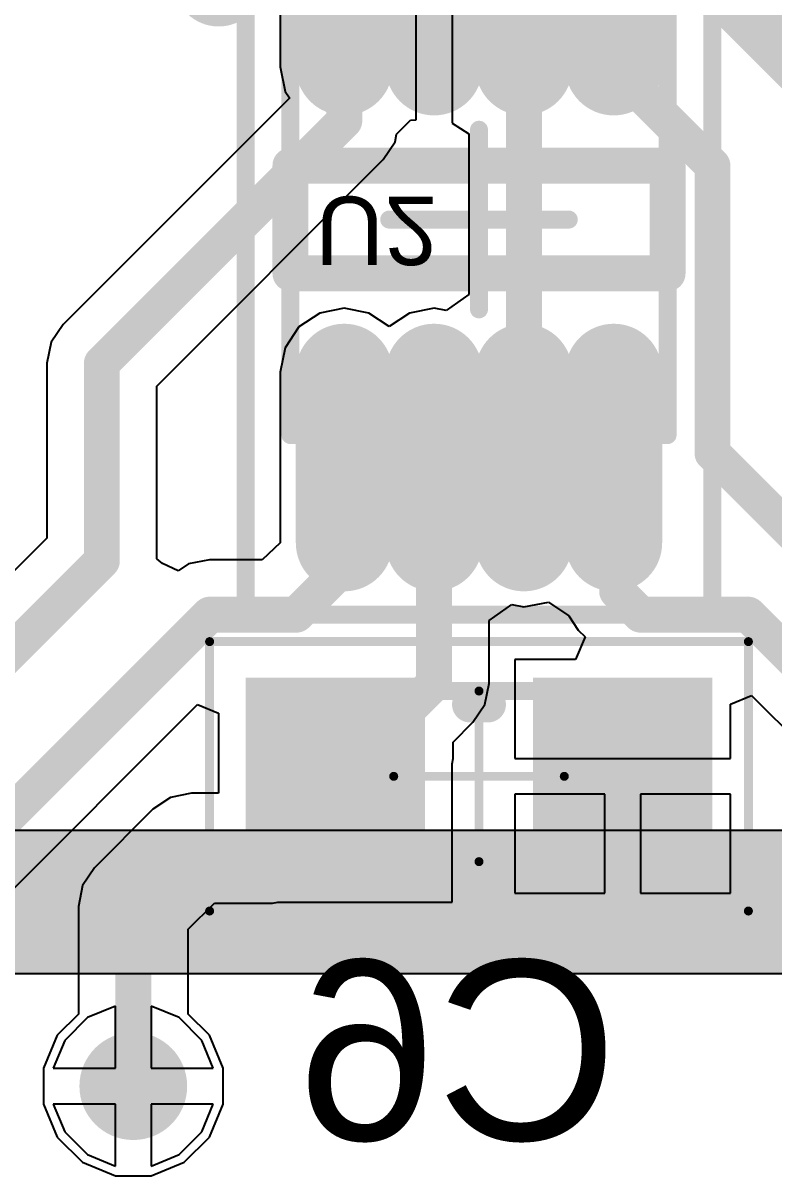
# Model space of a CAD drawing. Header units: inches. Extents: x -5 to 179, y -47 to 8.
# Drawn here: x 72.79 to 76.97, y -32.9 to -26.48 of the extents above; entities that cross this region are included whole.
import ezdxf

# ---------------------------------------------------------------- set-up
doc = ezdxf.new("R2010")
doc.units = ezdxf.units.IN
for name, color, linetype in [('Bottom 3D Body', 56, 'Continuous'), ('Bottom Assembly', 56, 'Continuous'), ('Bottom Courtyard', 56, 'Continuous'), ('Bottom Layer', 5, 'Continuous'), ('Bottom Overlay', 54, 'Continuous'), ('Bottom Paste', 16, 'Continuous'), ('Bottom Solder', 6, 'Continuous'), ('Mechanical 1', 6, 'Continuous'), ('Top Layer', 1, 'Continuous'), ('Top Solder', 216, 'Continuous'), ('Via Holes', 16, 'Continuous')]:
    doc.layers.add(name, color=color, linetype=linetype)
doc.styles.add('Arial', font='', dxfattribs={"height": 0.2})
doc.styles.get('Arial').set_extended_font_data('Arial')

# ---------------------------------------------------------------- blocks, each defined once
blk = doc.blocks.new('CAPC0603_1608_55_N_B_988')
at = {"layer": 'Bottom Layer'}
for points in [[(-0.34999549, 0.49999011), (-0.34999549, -0.50001043), (-1.24999623, -0.50001043), (-1.24999623, 0.49999011)], [(1.25000131, 0.49999011), (1.25000131, -0.50001043), (0.35000057, -0.50001043), (0.35000057, 0.49999011)]]:
    blk.add_hatch(color=5, dxfattribs=at).paths.add_polyline_path(points)
at = {"layer": 'Bottom Paste'}
for points in [[(-0.34999549, 0.49999011), (-0.34999549, -0.50001043), (-1.24999623, -0.50001043), (-1.24999623, 0.49999011)], [(1.25000131, 0.49999011), (1.25000131, -0.50001043), (0.35000057, -0.50001043), (0.35000057, 0.49999011)]]:
    blk.add_hatch(color=16, dxfattribs=at).paths.add_polyline_path(points)
at = {"layer": 'Bottom Solder'}
for points in [[(-0.29999559, 0.5499900099999999), (-0.29999559, -0.55001033), (-1.29999613, -0.55001033), (-1.29999613, 0.5499900099999999)], [(1.30000121, 0.5499900099999999), (1.30000121, -0.55001033), (0.30000067, -0.55001033), (0.30000067, 0.5499900099999999)]]:
    blk.add_hatch(color=6, dxfattribs=at).paths.add_polyline_path(points)
at = {"layer": 'Bottom 3D Body'}
for points in [[(0.8749817400000001, 0.4750206399999999, 0.0999998, 0.0999998, 0), (-0.8749766599999999, 0.4750206399999999, 0.0999998, 0.0999998, 0)], [(-0.8749766599999999, 0.4750206399999999, 0.0999998, 0.0999998, 0), (-0.8749766599999999, -0.4749901599999999, 0.0999998, 0.0999998, 0)], [(0.8749817400000001, 0.4750206399999999, 0.0999998, 0.0999998, 0), (0.8749817400000001, -0.4749901599999999, 0.0999998, 0.0999998, 0)], [(0.8749817400000001, -0.4749901599999999, 0.0999998, 0.0999998, 0), (-0.8749766599999999, -0.4749901599999999, 0.0999998, 0.0999998, 0)]]:
    blk.add_lwpolyline(points, format="xyseb", dxfattribs=at)
for points in [[(-0.89997534, 0.4750206399999999, 0.0499999, 0.0499999, 1), (-0.8499779799999999, 0.4750206399999999, 0.0499999, 0.0499999, 1)], [(-0.89997534, 0.4750206399999999, 0.0499999, 0.0499999, 1), (-0.8499779799999999, 0.4750206399999999, 0.0499999, 0.0499999, 1)], [(0.8499830599999999, 0.4750206399999999, 0.0499999, 0.0499999, 1), (0.8999804199999999, 0.4750206399999999, 0.0499999, 0.0499999, 1)], [(0.8499830599999999, 0.4750206399999999, 0.0499999, 0.0499999, 1), (0.8999804199999999, 0.4750206399999999, 0.0499999, 0.0499999, 1)], [(-0.89997534, -0.4749901599999999, 0.0499999, 0.0499999, 1), (-0.8499779799999999, -0.4749901599999999, 0.0499999, 0.0499999, 1)], [(-0.89997534, -0.4749901599999999, 0.0499999, 0.0499999, 1), (-0.8499779799999999, -0.4749901599999999, 0.0499999, 0.0499999, 1)], [(0.8499830599999999, -0.4749901599999999, 0.0499999, 0.0499999, 1), (0.8999804199999999, -0.4749901599999999, 0.0499999, 0.0499999, 1)], [(0.8499830599999999, -0.4749901599999999, 0.0499999, 0.0499999, 1), (0.8999804199999999, -0.4749901599999999, 0.0499999, 0.0499999, 1)]]:
    blk.add_lwpolyline(points, format="xyseb", close=True, dxfattribs=at)
at = {"layer": 'Bottom Courtyard'}
for points in [[(-1.50001986, 0.75000104, 0.0499999, 0.0499999, 0), (-1.50001986, -0.75002136, 0.0499999, 0.0499999, 0)], [(1.50002494, 0.75000104, 0.0499999, 0.0499999, 0), (-1.50001986, 0.75000104, 0.0499999, 0.0499999, 0)], [(1.50002494, 0.75000104, 0.0499999, 0.0499999, 0), (1.50002494, -0.75002136, 0.0499999, 0.0499999, 0)], [(2.54e-06, 0.4750206399999999, 0.0499999, 0.0499999, 0), (2.54e-06, -0.4749901599999999, 0.0499999, 0.0499999, 0)], [(0.47498254, -1.016e-05, 0.0499999, 0.0499999, 0), (-0.4749774599999999, -1.016e-05, 0.0499999, 0.0499999, 0)], [(1.50002494, -0.75002136, 0.0499999, 0.0499999, 0), (-1.50001986, -0.75002136, 0.0499999, 0.0499999, 0)]]:
    blk.add_lwpolyline(points, format="xyseb", dxfattribs=at)
for points in [[(-1.5125192, 0.75000104, 0.02499868, 0.02499868, 1), (-1.48752052, 0.75000104, 0.02499868, 0.02499868, 1)], [(-1.5125192, 0.75000104, 0.02499868, 0.02499868, 1), (-1.48752052, 0.75000104, 0.02499868, 0.02499868, 1)], [(1.4875256, 0.75000104, 0.02499868, 0.02499868, 1), (1.51252428, 0.75000104, 0.02499868, 0.02499868, 1)], [(1.4875256, 0.75000104, 0.02499868, 0.02499868, 1), (1.51252428, 0.75000104, 0.02499868, 0.02499868, 1)], [(-0.0124968, 0.4750206399999999, 0.02499868, 0.02499868, 1), (0.01250188, 0.4750206399999999, 0.02499868, 0.02499868, 1)], [(-0.4874768, -1.016e-05, 0.02499868, 0.02499868, 1), (-0.46247812, -1.016e-05, 0.02499868, 0.02499868, 1)], [(0.4624831999999999, -1.016e-05, 0.02499868, 0.02499868, 1), (0.48748188, -1.016e-05, 0.02499868, 0.02499868, 1)], [(-0.0124968, -0.4749901599999999, 0.02499868, 0.02499868, 1), (0.01250188, -0.4749901599999999, 0.02499868, 0.02499868, 1)], [(-1.5125192, -0.75002136, 0.02499868, 0.02499868, 1), (-1.48752052, -0.75002136, 0.02499868, 0.02499868, 1)], [(-1.5125192, -0.75002136, 0.02499868, 0.02499868, 1), (-1.48752052, -0.75002136, 0.02499868, 0.02499868, 1)], [(1.4875256, -0.75002136, 0.02499868, 0.02499868, 1), (1.51252428, -0.75002136, 0.02499868, 0.02499868, 1)], [(1.4875256, -0.75002136, 0.02499868, 0.02499868, 1), (1.51252428, -0.75002136, 0.02499868, 0.02499868, 1)]]:
    blk.add_lwpolyline(points, format="xyseb", close=True, dxfattribs=at)
at = {"layer": 'Bottom Overlay'}
for points in [[(0.04998974, 0.39998904, 0.1999996, 0.1999996, 0), (-0.04998465999999999, 0.39998904, 0.1999996, 0.1999996, 0)], [(0.04998974, -0.40000936, 0.1999996, 0.1999996, 0), (-0.04998465999999999, -0.40000936, 0.1999996, 0.1999996, 0)]]:
    blk.add_lwpolyline(points, format="xyseb", dxfattribs=at)
for points in [[(-0.09998455999999999, 0.39998904, 0.0999998, 0.0999998, 1), (1.524e-05, 0.39998904, 0.0999998, 0.0999998, 1)], [(-1.016e-05, 0.39998904, 0.0999998, 0.0999998, 1), (0.09998964, 0.39998904, 0.0999998, 0.0999998, 1)], [(-0.09998455999999999, -0.40000936, 0.0999998, 0.0999998, 1), (1.524e-05, -0.40000936, 0.0999998, 0.0999998, 1)], [(-1.016e-05, -0.40000936, 0.0999998, 0.0999998, 1), (0.09998964, -0.40000936, 0.0999998, 0.0999998, 1)]]:
    blk.add_lwpolyline(points, format="xyseb", close=True, dxfattribs=at)
blk = doc.blocks.new('TSSOP50P310X90_8N_B_999')
at = {"layer": 'Bottom Layer'}
h = blk.add_hatch(color=5, dxfattribs=at)
edge = h.paths.add_edge_path()
edge.add_arc((-1.80000148, 0.7499985), 0.1499997, 90, 270)
edge.add_line((-1.80000148, 0.5999988), (-0.8500008399999999, 0.5999988))
edge.add_arc((-0.8500008399999999, 0.7499985), 0.1499997, 270, 450)
edge.add_line((-0.8500008399999999, 0.8999982), (-1.80000148, 0.8999982))
h = blk.add_hatch(color=5, dxfattribs=at)
edge = h.paths.add_edge_path()
edge.add_arc((0.8499983, 0.7499985), 0.1499997, 90, 270)
edge.add_line((0.8499983, 0.5999988), (1.79999894, 0.5999988))
edge.add_arc((1.79999894, 0.7499985), 0.1499997, 270, 450)
edge.add_line((1.79999894, 0.8999982), (0.8499983, 0.8999982))
h = blk.add_hatch(color=5, dxfattribs=at)
edge = h.paths.add_edge_path()
edge.add_arc((-1.80000148, 0.2499995), 0.1499997, 90, 270)
edge.add_line((-1.80000148, 0.09999979999999997), (-0.8500008399999999, 0.09999980000000006))
edge.add_arc((-0.8500008399999999, 0.2499995), 0.1499997, 270, 450)
edge.add_line((-0.8500008399999999, 0.3999992), (-1.80000148, 0.3999991999999999))
h = blk.add_hatch(color=5, dxfattribs=at)
edge = h.paths.add_edge_path()
edge.add_arc((0.8499983, 0.2499995), 0.1499997, 90, 270)
edge.add_line((0.8499983, 0.09999979999999997), (1.79999894, 0.09999980000000006))
edge.add_arc((1.79999894, 0.2499995), 0.1499997, 270, 450)
edge.add_line((1.79999894, 0.3999992), (0.8499983, 0.3999991999999999))
h = blk.add_hatch(color=5, dxfattribs=at)
edge = h.paths.add_edge_path()
edge.add_arc((-1.80000148, -0.25000204), 0.1499997, 90, 270)
edge.add_line((-1.80000148, -0.40000174), (-0.8500008399999999, -0.4000017399999999))
edge.add_arc((-0.8500008399999999, -0.2500020399999999), 0.1499997, 270, 450)
edge.add_line((-0.8500008399999999, -0.1000023399999999), (-1.80000148, -0.1000023400000001))
h = blk.add_hatch(color=5, dxfattribs=at)
edge = h.paths.add_edge_path()
edge.add_arc((0.8499983, -0.25000204), 0.1499997, 90, 270)
edge.add_line((0.8499983, -0.40000174), (1.79999894, -0.4000017399999999))
edge.add_arc((1.79999894, -0.2500020399999999), 0.1499997, 270, 450)
edge.add_line((1.79999894, -0.1000023399999999), (0.8499983, -0.1000023400000001))
h = blk.add_hatch(color=5, dxfattribs=at)
edge = h.paths.add_edge_path()
edge.add_arc((-1.80000148, -0.75000104), 0.1499997, 90, 270)
edge.add_line((-1.80000148, -0.90000074), (-0.8500008399999999, -0.90000074))
edge.add_arc((-0.8500008399999999, -0.75000104), 0.1499997, 270, 450)
edge.add_line((-0.8500008399999999, -0.60000134), (-1.80000148, -0.60000134))
h = blk.add_hatch(color=5, dxfattribs=at)
edge = h.paths.add_edge_path()
edge.add_arc((0.8499983, -0.75000104), 0.1499997, 90, 270)
edge.add_line((0.8499983, -0.90000074), (1.79999894, -0.90000074))
edge.add_arc((1.79999894, -0.75000104), 0.1499997, 270, 450)
edge.add_line((1.79999894, -0.60000134), (0.8499983, -0.60000134))
at = {"layer": 'Bottom Paste'}
h = blk.add_hatch(color=16, dxfattribs=at)
edge = h.paths.add_edge_path()
edge.add_arc((-1.80000148, 0.7499985), 0.1499997, 90, 270)
edge.add_line((-1.80000148, 0.5999988), (-0.8500008399999999, 0.5999988))
edge.add_arc((-0.8500008399999999, 0.7499985), 0.1499997, 270, 450)
edge.add_line((-0.8500008399999999, 0.8999982), (-1.80000148, 0.8999982))
h = blk.add_hatch(color=16, dxfattribs=at)
edge = h.paths.add_edge_path()
edge.add_arc((0.8499983, 0.7499985), 0.1499997, 90, 270)
edge.add_line((0.8499983, 0.5999988), (1.79999894, 0.5999988))
edge.add_arc((1.79999894, 0.7499985), 0.1499997, 270, 450)
edge.add_line((1.79999894, 0.8999982), (0.8499983, 0.8999982))
h = blk.add_hatch(color=16, dxfattribs=at)
edge = h.paths.add_edge_path()
edge.add_arc((-1.80000148, 0.2499995), 0.1499997, 90, 270)
edge.add_line((-1.80000148, 0.09999979999999997), (-0.8500008399999999, 0.09999980000000006))
edge.add_arc((-0.8500008399999999, 0.2499995), 0.1499997, 270, 450)
edge.add_line((-0.8500008399999999, 0.3999992), (-1.80000148, 0.3999991999999999))
h = blk.add_hatch(color=16, dxfattribs=at)
edge = h.paths.add_edge_path()
edge.add_arc((0.8499983, 0.2499995), 0.1499997, 90, 270)
edge.add_line((0.8499983, 0.09999979999999997), (1.79999894, 0.09999980000000006))
edge.add_arc((1.79999894, 0.2499995), 0.1499997, 270, 450)
edge.add_line((1.79999894, 0.3999992), (0.8499983, 0.3999991999999999))
h = blk.add_hatch(color=16, dxfattribs=at)
edge = h.paths.add_edge_path()
edge.add_arc((-1.80000148, -0.25000204), 0.1499997, 90, 270)
edge.add_line((-1.80000148, -0.40000174), (-0.8500008399999999, -0.4000017399999999))
edge.add_arc((-0.8500008399999999, -0.2500020399999999), 0.1499997, 270, 450)
edge.add_line((-0.8500008399999999, -0.1000023399999999), (-1.80000148, -0.1000023400000001))
h = blk.add_hatch(color=16, dxfattribs=at)
edge = h.paths.add_edge_path()
edge.add_arc((0.8499983, -0.25000204), 0.1499997, 90, 270)
edge.add_line((0.8499983, -0.40000174), (1.79999894, -0.4000017399999999))
edge.add_arc((1.79999894, -0.2500020399999999), 0.1499997, 270, 450)
edge.add_line((1.79999894, -0.1000023399999999), (0.8499983, -0.1000023400000001))
h = blk.add_hatch(color=16, dxfattribs=at)
edge = h.paths.add_edge_path()
edge.add_arc((-1.80000148, -0.75000104), 0.1499997, 90, 270)
edge.add_line((-1.80000148, -0.90000074), (-0.8500008399999999, -0.90000074))
edge.add_arc((-0.8500008399999999, -0.75000104), 0.1499997, 270, 450)
edge.add_line((-0.8500008399999999, -0.60000134), (-1.80000148, -0.60000134))
h = blk.add_hatch(color=16, dxfattribs=at)
edge = h.paths.add_edge_path()
edge.add_arc((0.8499983, -0.75000104), 0.1499997, 90, 270)
edge.add_line((0.8499983, -0.90000074), (1.79999894, -0.90000074))
edge.add_arc((1.79999894, -0.75000104), 0.1499997, 270, 450)
edge.add_line((1.79999894, -0.60000134), (0.8499983, -0.60000134))
at = {"layer": 'Bottom Solder'}
h = blk.add_hatch(color=6, dxfattribs=at)
edge = h.paths.add_edge_path()
edge.add_arc((-1.80000148, 0.7499985), 0.26999946, 90, 270)
edge.add_line((-1.80000148, 0.47999904), (-0.8500008399999999, 0.47999904))
edge.add_arc((-0.8500008399999999, 0.7499985), 0.26999946, 270, 450)
edge.add_line((-0.8500008399999999, 1.01999796), (-1.80000148, 1.01999796))
h = blk.add_hatch(color=6, dxfattribs=at)
edge = h.paths.add_edge_path()
edge.add_arc((0.8499983, 0.7499985), 0.26999946, 90, 270)
edge.add_line((0.8499983, 0.47999904), (1.79999894, 0.47999904))
edge.add_arc((1.79999894, 0.7499985), 0.26999946, 270, 450)
edge.add_line((1.79999894, 1.01999796), (0.8499983, 1.01999796))
h = blk.add_hatch(color=6, dxfattribs=at)
edge = h.paths.add_edge_path()
edge.add_arc((-1.80000148, 0.2499995), 0.26999946, 90, 270)
edge.add_line((-1.80000148, -0.01999996000000001), (-0.8500008399999999, -0.01999995999999993))
edge.add_arc((-0.8500008399999999, 0.2499995), 0.26999946, 270, 450)
edge.add_line((-0.8500008399999999, 0.51999896), (-1.80000148, 0.5199989599999999))
h = blk.add_hatch(color=6, dxfattribs=at)
edge = h.paths.add_edge_path()
edge.add_arc((0.8499983, 0.2499995), 0.26999946, 90, 270)
edge.add_line((0.8499983, -0.01999996000000001), (1.79999894, -0.01999995999999993))
edge.add_arc((1.79999894, 0.2499995), 0.26999946, 270, 450)
edge.add_line((1.79999894, 0.51999896), (0.8499983, 0.5199989599999999))
h = blk.add_hatch(color=6, dxfattribs=at)
edge = h.paths.add_edge_path()
edge.add_arc((-1.80000148, -0.25000204), 0.26999946, 90, 270)
edge.add_line((-1.80000148, -0.5200015), (-0.8500008399999999, -0.5200014999999999))
edge.add_arc((-0.8500008399999999, -0.2500020399999999), 0.26999946, 270, 450)
edge.add_line((-0.8500008399999999, 0.01999742000000004), (-1.80000148, 0.01999741999999993))
h = blk.add_hatch(color=6, dxfattribs=at)
edge = h.paths.add_edge_path()
edge.add_arc((0.8499983, -0.25000204), 0.26999946, 90, 270)
edge.add_line((0.8499983, -0.5200015), (1.79999894, -0.5200014999999999))
edge.add_arc((1.79999894, -0.2500020399999999), 0.26999946, 270, 450)
edge.add_line((1.79999894, 0.01999742000000004), (0.8499983, 0.01999741999999993))
h = blk.add_hatch(color=6, dxfattribs=at)
edge = h.paths.add_edge_path()
edge.add_arc((-1.80000148, -0.75000104), 0.26999946, 90, 270)
edge.add_line((-1.80000148, -1.0200005), (-0.8500008399999999, -1.0200005))
edge.add_arc((-0.8500008399999999, -0.75000104), 0.26999946, 270, 450)
edge.add_line((-0.8500008399999999, -0.48000158), (-1.80000148, -0.48000158))
h = blk.add_hatch(color=6, dxfattribs=at)
edge = h.paths.add_edge_path()
edge.add_arc((0.8499983, -0.75000104), 0.26999946, 90, 270)
edge.add_line((0.8499983, -1.0200005), (1.79999894, -1.0200005))
edge.add_arc((1.79999894, -0.75000104), 0.26999946, 270, 450)
edge.add_line((1.79999894, -0.48000158), (0.8499983, -0.48000158))
at = {"layer": 'Bottom Assembly'}
for points in [[(1.20000014, 1.0499979, 0.0999998, 0.0999998, 0), (-1.20000014, 1.0499979, 0.0999998, 0.0999998, 0)], [(-1.20000014, -1.05000044, 0.0999998, 0.0999998, 0), (-1.20000014, 1.0499979, 0.0999998, 0.0999998, 0)], [(1.20000014, -1.05000044, 0.0999998, 0.0999998, 0), (1.20000014, 1.0499979, 0.0999998, 0.0999998, 0)], [(-1.20000014, 0.86000082, 0.10199878, 0.10199878, 0), (-1.59999934, 0.86000082, 0.10199878, 0.10199878, 0)], [(-1.59999934, 0.64000126, 0.10199878, 0.10199878, 0), (-1.59999934, 0.86000082, 0.10199878, 0.10199878, 0)], [(1.5999968, 0.85999574, 0.10199878, 0.10199878, 0), (1.1999976, 0.85999574, 0.10199878, 0.10199878, 0)], [(1.5999968, 0.6399961799999999, 0.10199878, 0.10199878, 0), (1.5999968, 0.85999574, 0.10199878, 0.10199878, 0)], [(-1.20000014, 0.64000126, 0.10199878, 0.10199878, 0), (-1.59999934, 0.64000126, 0.10199878, 0.10199878, 0)], [(1.5999968, 0.6399961799999999, 0.10199878, 0.10199878, 0), (1.1999976, 0.6399961799999999, 0.10199878, 0.10199878, 0)], [(-1.59999934, 0.14000226, 0.10199878, 0.10199878, 0), (-1.59999934, 0.36000182, 0.10199878, 0.10199878, 0)], [(-1.20000014, 0.36000182, 0.10199878, 0.10199878, 0), (-1.59999934, 0.36000182, 0.10199878, 0.10199878, 0)], [(1.5999968, 0.35999674, 0.10199878, 0.10199878, 0), (1.1999976, 0.35999674, 0.10199878, 0.10199878, 0)], [(1.5999968, 0.13999718, 0.10199878, 0.10199878, 0), (1.5999968, 0.35999674, 0.10199878, 0.10199878, 0)], [(-1.20000014, 0.14000226, 0.10199878, 0.10199878, 0), (-1.59999934, 0.14000226, 0.10199878, 0.10199878, 0)], [(1.5999968, 0.13999718, 0.10199878, 0.10199878, 0), (1.1999976, 0.13999718, 0.10199878, 0.10199878, 0)], [(-1.20000014, -0.13999972, 0.10199878, 0.10199878, 0), (-1.59999934, -0.13999972, 0.10199878, 0.10199878, 0)], [(-1.59999934, -0.35999928, 0.10199878, 0.10199878, 0), (-1.59999934, -0.13999972, 0.10199878, 0.10199878, 0)], [(1.5999968, -0.1400048, 0.10199878, 0.10199878, 0), (1.1999976, -0.1400048, 0.10199878, 0.10199878, 0)], [(1.5999968, -0.36000436, 0.10199878, 0.10199878, 0), (1.5999968, -0.1400048, 0.10199878, 0.10199878, 0)], [(-1.20000014, -0.35999928, 0.10199878, 0.10199878, 0), (-1.59999934, -0.35999928, 0.10199878, 0.10199878, 0)], [(1.5999968, -0.36000436, 0.10199878, 0.10199878, 0), (1.1999976, -0.36000436, 0.10199878, 0.10199878, 0)], [(-1.20000014, -0.6399987199999999, 0.10199878, 0.10199878, 0), (-1.59999934, -0.6399987199999999, 0.10199878, 0.10199878, 0)], [(-1.59999934, -0.8599982799999999, 0.10199878, 0.10199878, 0), (-1.59999934, -0.6399987199999999, 0.10199878, 0.10199878, 0)], [(1.5999968, -0.6400038, 0.10199878, 0.10199878, 0), (1.1999976, -0.6400038, 0.10199878, 0.10199878, 0)], [(1.5999968, -0.8600033599999999, 0.10199878, 0.10199878, 0), (1.5999968, -0.6400038, 0.10199878, 0.10199878, 0)], [(-1.20000014, -0.8599982799999999, 0.10199878, 0.10199878, 0), (-1.59999934, -0.8599982799999999, 0.10199878, 0.10199878, 0)], [(1.5999968, -0.8600033599999999, 0.10199878, 0.10199878, 0), (1.1999976, -0.8600033599999999, 0.10199878, 0.10199878, 0)], [(1.20000014, -1.05000044, 0.0999998, 0.0999998, 0), (-1.20000014, -1.05000044, 0.0999998, 0.0999998, 0)]]:
    blk.add_lwpolyline(points, format="xyseb", dxfattribs=at)
for points in [[(-1.22499882, 1.0499979, 0.0499999, 0.0499999, 1), (-1.17500146, 1.0499979, 0.0499999, 0.0499999, 1)], [(-1.22499882, 1.0499979, 0.0499999, 0.0499999, 1), (-1.17500146, 1.0499979, 0.0499999, 0.0499999, 1)], [(1.17500146, 1.0499979, 0.0499999, 0.0499999, 1), (1.22499882, 1.0499979, 0.0499999, 0.0499999, 1)], [(1.17500146, 1.0499979, 0.0499999, 0.0499999, 1), (1.22499882, 1.0499979, 0.0499999, 0.0499999, 1)], [(-1.6254984, 0.86000082, 0.05099812, 0.05099812, 1), (-1.57450028, 0.86000082, 0.05099812, 0.05099812, 1)], [(-1.6254984, 0.86000082, 0.05099812, 0.05099812, 1), (-1.57450028, 0.86000082, 0.05099812, 0.05099812, 1)], [(-1.2254992, 0.86000082, 0.05099812, 0.05099812, 1), (-1.17450108, 0.86000082, 0.05099812, 0.05099812, 1)], [(1.17449854, 0.85999574, 0.05099812, 0.05099812, 1), (1.22549666, 0.85999574, 0.05099812, 0.05099812, 1)], [(1.57449774, 0.85999574, 0.05099812, 0.05099812, 1), (1.62549586, 0.85999574, 0.05099812, 0.05099812, 1)], [(1.57449774, 0.85999574, 0.05099812, 0.05099812, 1), (1.62549586, 0.85999574, 0.05099812, 0.05099812, 1)], [(-1.6254984, 0.64000126, 0.05099812, 0.05099812, 1), (-1.57450028, 0.64000126, 0.05099812, 0.05099812, 1)], [(-1.6254984, 0.64000126, 0.05099812, 0.05099812, 1), (-1.57450028, 0.64000126, 0.05099812, 0.05099812, 1)], [(-1.2254992, 0.64000126, 0.05099812, 0.05099812, 1), (-1.17450108, 0.64000126, 0.05099812, 0.05099812, 1)], [(1.17449854, 0.6399961799999999, 0.05099812, 0.05099812, 1), (1.22549666, 0.6399961799999999, 0.05099812, 0.05099812, 1)], [(1.57449774, 0.6399961799999999, 0.05099812, 0.05099812, 1), (1.62549586, 0.6399961799999999, 0.05099812, 0.05099812, 1)], [(1.57449774, 0.6399961799999999, 0.05099812, 0.05099812, 1), (1.62549586, 0.6399961799999999, 0.05099812, 0.05099812, 1)], [(-1.6254984, 0.36000182, 0.05099812, 0.05099812, 1), (-1.57450028, 0.36000182, 0.05099812, 0.05099812, 1)], [(-1.6254984, 0.36000182, 0.05099812, 0.05099812, 1), (-1.57450028, 0.36000182, 0.05099812, 0.05099812, 1)], [(-1.2254992, 0.36000182, 0.05099812, 0.05099812, 1), (-1.17450108, 0.36000182, 0.05099812, 0.05099812, 1)], [(1.17449854, 0.35999674, 0.05099812, 0.05099812, 1), (1.22549666, 0.35999674, 0.05099812, 0.05099812, 1)], [(1.57449774, 0.35999674, 0.05099812, 0.05099812, 1), (1.62549586, 0.35999674, 0.05099812, 0.05099812, 1)], [(1.57449774, 0.35999674, 0.05099812, 0.05099812, 1), (1.62549586, 0.35999674, 0.05099812, 0.05099812, 1)], [(-1.6254984, 0.14000226, 0.05099812, 0.05099812, 1), (-1.57450028, 0.14000226, 0.05099812, 0.05099812, 1)], [(-1.6254984, 0.14000226, 0.05099812, 0.05099812, 1), (-1.57450028, 0.14000226, 0.05099812, 0.05099812, 1)], [(-1.2254992, 0.14000226, 0.05099812, 0.05099812, 1), (-1.17450108, 0.14000226, 0.05099812, 0.05099812, 1)], [(1.17449854, 0.13999718, 0.05099812, 0.05099812, 1), (1.22549666, 0.13999718, 0.05099812, 0.05099812, 1)], [(1.57449774, 0.13999718, 0.05099812, 0.05099812, 1), (1.62549586, 0.13999718, 0.05099812, 0.05099812, 1)], [(1.57449774, 0.13999718, 0.05099812, 0.05099812, 1), (1.62549586, 0.13999718, 0.05099812, 0.05099812, 1)], [(-1.6254984, -0.13999972, 0.05099812, 0.05099812, 1), (-1.57450028, -0.13999972, 0.05099812, 0.05099812, 1)], [(-1.6254984, -0.13999972, 0.05099812, 0.05099812, 1), (-1.57450028, -0.13999972, 0.05099812, 0.05099812, 1)], [(-1.2254992, -0.13999972, 0.05099812, 0.05099812, 1), (-1.17450108, -0.13999972, 0.05099812, 0.05099812, 1)], [(1.17449854, -0.1400048, 0.05099812, 0.05099812, 1), (1.22549666, -0.1400048, 0.05099812, 0.05099812, 1)], [(1.57449774, -0.1400048, 0.05099812, 0.05099812, 1), (1.62549586, -0.1400048, 0.05099812, 0.05099812, 1)], [(1.57449774, -0.1400048, 0.05099812, 0.05099812, 1), (1.62549586, -0.1400048, 0.05099812, 0.05099812, 1)], [(-1.6254984, -0.35999928, 0.05099812, 0.05099812, 1), (-1.57450028, -0.35999928, 0.05099812, 0.05099812, 1)], [(-1.6254984, -0.35999928, 0.05099812, 0.05099812, 1), (-1.57450028, -0.35999928, 0.05099812, 0.05099812, 1)], [(-1.2254992, -0.35999928, 0.05099812, 0.05099812, 1), (-1.17450108, -0.35999928, 0.05099812, 0.05099812, 1)], [(1.17449854, -0.36000436, 0.05099812, 0.05099812, 1), (1.22549666, -0.36000436, 0.05099812, 0.05099812, 1)], [(1.57449774, -0.36000436, 0.05099812, 0.05099812, 1), (1.62549586, -0.36000436, 0.05099812, 0.05099812, 1)], [(1.57449774, -0.36000436, 0.05099812, 0.05099812, 1), (1.62549586, -0.36000436, 0.05099812, 0.05099812, 1)], [(-1.6254984, -0.6399987199999999, 0.05099812, 0.05099812, 1), (-1.57450028, -0.6399987199999999, 0.05099812, 0.05099812, 1)], [(-1.6254984, -0.6399987199999999, 0.05099812, 0.05099812, 1), (-1.57450028, -0.6399987199999999, 0.05099812, 0.05099812, 1)], [(-1.2254992, -0.6399987199999999, 0.05099812, 0.05099812, 1), (-1.17450108, -0.6399987199999999, 0.05099812, 0.05099812, 1)], [(1.17449854, -0.6400038, 0.05099812, 0.05099812, 1), (1.22549666, -0.6400038, 0.05099812, 0.05099812, 1)], [(1.57449774, -0.6400038, 0.05099812, 0.05099812, 1), (1.62549586, -0.6400038, 0.05099812, 0.05099812, 1)], [(1.57449774, -0.6400038, 0.05099812, 0.05099812, 1), (1.62549586, -0.6400038, 0.05099812, 0.05099812, 1)], [(-1.6254984, -0.8599982799999999, 0.05099812, 0.05099812, 1), (-1.57450028, -0.8599982799999999, 0.05099812, 0.05099812, 1)], [(-1.6254984, -0.8599982799999999, 0.05099812, 0.05099812, 1), (-1.57450028, -0.8599982799999999, 0.05099812, 0.05099812, 1)], [(-1.2254992, -0.8599982799999999, 0.05099812, 0.05099812, 1), (-1.17450108, -0.8599982799999999, 0.05099812, 0.05099812, 1)], [(1.17449854, -0.8600033599999999, 0.05099812, 0.05099812, 1), (1.22549666, -0.8600033599999999, 0.05099812, 0.05099812, 1)], [(1.57449774, -0.8600033599999999, 0.05099812, 0.05099812, 1), (1.62549586, -0.8600033599999999, 0.05099812, 0.05099812, 1)], [(1.57449774, -0.8600033599999999, 0.05099812, 0.05099812, 1), (1.62549586, -0.8600033599999999, 0.05099812, 0.05099812, 1)], [(-1.22499882, -1.05000044, 0.0499999, 0.0499999, 1), (-1.17500146, -1.05000044, 0.0499999, 0.0499999, 1)], [(-1.22499882, -1.05000044, 0.0499999, 0.0499999, 1), (-1.17500146, -1.05000044, 0.0499999, 0.0499999, 1)], [(1.17500146, -1.05000044, 0.0499999, 0.0499999, 1), (1.22499882, -1.05000044, 0.0499999, 0.0499999, 1)], [(1.17500146, -1.05000044, 0.0499999, 0.0499999, 1), (1.22499882, -1.05000044, 0.0499999, 0.0499999, 1)], [(-1.20000014, -1.45000218, 0.2499995, 0.2499995, 1), (-1.45000218, -1.45000218, 0.2499995, 0.2499995, 1)], [(-1.51250142, -1.45000218, 0.12499848, 0.12499848, 1), (-1.38750294, -1.45000218, 0.12499848, 0.12499848, 1)], [(-1.26249938, -1.45000218, 0.12499848, 0.12499848, 1), (-1.1375009, -1.45000218, 0.12499848, 0.12499848, 1)]]:
    blk.add_lwpolyline(points, format="xyseb", close=True, dxfattribs=at)
at = {"layer": 'Bottom Courtyard'}
for points in [[(-2.20000068, -1.29999994, 0.0999998, 0.0999998, 0), (-2.20000068, 1.29999994, 0.0999998, 0.0999998, 0)], [(2.19999814, 1.29999994, 0.0999998, 0.0999998, 0), (-2.20000068, 1.29999994, 0.0999998, 0.0999998, 0)], [(2.19999814, -1.29999994, 0.0999998, 0.0999998, 0), (2.19999814, 1.29999994, 0.0999998, 0.0999998, 0)], [(0, -0.50000154, 0.0999998, 0.0999998, 0), (0, 0.499999, 0.0999998, 0.0999998, 0)], [(0.499999, 0, 0.0999998, 0.0999998, 0), (-0.50000154, 0, 0.0999998, 0.0999998, 0)], [(2.19999814, -1.29999994, 0.0999998, 0.0999998, 0), (-2.20000068, -1.29999994, 0.0999998, 0.0999998, 0)]]:
    blk.add_lwpolyline(points, format="xyseb", dxfattribs=at)
for points in [[(-2.22499936, 1.29999994, 0.0499999, 0.0499999, 1), (-2.175002, 1.29999994, 0.0499999, 0.0499999, 1)], [(-2.22499936, 1.29999994, 0.0499999, 0.0499999, 1), (-2.175002, 1.29999994, 0.0499999, 0.0499999, 1)], [(2.17499946, 1.29999994, 0.0499999, 0.0499999, 1), (2.22499682, 1.29999994, 0.0499999, 0.0499999, 1)], [(2.17499946, 1.29999994, 0.0499999, 0.0499999, 1), (2.22499682, 1.29999994, 0.0499999, 0.0499999, 1)], [(-0.02499868, 0.499999, 0.0499999, 0.0499999, 1), (0.02499868, 0.499999, 0.0499999, 0.0499999, 1)], [(-0.52500022, 0, 0.0499999, 0.0499999, 1), (-0.47500286, 0, 0.0499999, 0.0499999, 1)], [(0.47500032, 0, 0.0499999, 0.0499999, 1), (0.5249976799999999, 0, 0.0499999, 0.0499999, 1)], [(-0.02499868, -0.50000154, 0.0499999, 0.0499999, 1), (0.02499868, -0.50000154, 0.0499999, 0.0499999, 1)], [(-2.22499936, -1.29999994, 0.0499999, 0.0499999, 1), (-2.175002, -1.29999994, 0.0499999, 0.0499999, 1)], [(-2.22499936, -1.29999994, 0.0499999, 0.0499999, 1), (-2.175002, -1.29999994, 0.0499999, 0.0499999, 1)], [(2.17499946, -1.29999994, 0.0499999, 0.0499999, 1), (2.22499682, -1.29999994, 0.0499999, 0.0499999, 1)], [(2.17499946, -1.29999994, 0.0499999, 0.0499999, 1), (2.22499682, -1.29999994, 0.0499999, 0.0499999, 1)]]:
    blk.add_lwpolyline(points, format="xyseb", close=True, dxfattribs=at)
at = {"layer": 'Bottom Overlay'}
for points in [[(0.2999994, 1.0499979, 0.1999996, 0.1999996, 0), (-0.30000194, 1.0499979, 0.1999996, 0.1999996, 0)], [(-0.30000194, -1.05000044, 0.1999996, 0.1999996, 0), (-0.30000194, 1.0499979, 0.1999996, 0.1999996, 0)], [(0.2999994, -1.05000044, 0.1999996, 0.1999996, 0), (0.2999994, 1.0499979, 0.1999996, 0.1999996, 0)], [(0.2999994, -1.05000044, 0.1999996, 0.1999996, 0), (-0.30000194, -1.05000044, 0.1999996, 0.1999996, 0)]]:
    blk.add_lwpolyline(points, format="xyseb", dxfattribs=at)
for points in [[(-0.35000184, 1.0499979, 0.0999998, 0.0999998, 1), (-0.25000204, 1.0499979, 0.0999998, 0.0999998, 1)], [(-0.35000184, 1.0499979, 0.0999998, 0.0999998, 1), (-0.25000204, 1.0499979, 0.0999998, 0.0999998, 1)], [(0.2499995, 1.0499979, 0.0999998, 0.0999998, 1), (0.3499993, 1.0499979, 0.0999998, 0.0999998, 1)], [(0.2499995, 1.0499979, 0.0999998, 0.0999998, 1), (0.3499993, 1.0499979, 0.0999998, 0.0999998, 1)], [(-0.35000184, -1.05000044, 0.0999998, 0.0999998, 1), (-0.25000204, -1.05000044, 0.0999998, 0.0999998, 1)], [(-0.35000184, -1.05000044, 0.0999998, 0.0999998, 1), (-0.25000204, -1.05000044, 0.0999998, 0.0999998, 1)], [(0.2499995, -1.05000044, 0.0999998, 0.0999998, 1), (0.3499993, -1.05000044, 0.0999998, 0.0999998, 1)], [(0.2499995, -1.05000044, 0.0999998, 0.0999998, 1), (0.3499993, -1.05000044, 0.0999998, 0.0999998, 1)], [(-1.20000014, -1.45000218, 0.2499995, 0.2499995, 1), (-1.45000218, -1.45000218, 0.2499995, 0.2499995, 1)], [(-1.51250142, -1.45000218, 0.12499848, 0.12499848, 1), (-1.38750294, -1.45000218, 0.12499848, 0.12499848, 1)], [(-1.26249938, -1.45000218, 0.12499848, 0.12499848, 1), (-1.1375009, -1.45000218, 0.12499848, 0.12499848, 1)]]:
    blk.add_lwpolyline(points, format="xyseb", close=True, dxfattribs=at)
at = {"layer": 'Bottom Assembly', "style": 'Arial', "text_generation_flag": 2}
blk.add_text('U2', height=0.3809999999999999, rotation=-90, dxfattribs=at).set_placement((-0.12762992, -0.91229942))

msp = doc.modelspace()

# ---------------------------------------------------------------- hatches: boundary and pattern name
at = {"layer": 'Bottom Layer'}
h = msp.add_hatch(color=5, dxfattribs=at)
edge = h.paths.add_edge_path()
edge.add_arc((73.40000051999999, -32.40000123999999), 0.2999994, 0, 360)
at = {"layer": 'Top Layer'}
h = msp.add_hatch(color=1, dxfattribs=at)
edge = h.paths.add_edge_path()
edge.add_arc((73.40000051999999, -32.40000123999999), 0.2999994, 0, 360)
at = {"layer": 'Via Holes'}
h = msp.add_hatch(color=7, dxfattribs=at)
edge = h.paths.add_edge_path()
edge.add_arc((73.40000051999999, -32.40000123999999), 0.1499997, 0, 360)

# ---------------------------------------------------------------- linework, layer by layer
at = {"layer": 'Bottom Layer'}
for p, q in [((74.21814214, -25.77499544), (74.21814214, -26.72499608)), ((74.97501388, -27.0194532), (74.97501388, -26.24999576)), ((75.17501347999999, -26.24999576), (75.17501347999999, -27.03815776)), ((74.21814214, -26.72499608), (74.24530744, -26.86155918)), ((74.24530744, -26.86155918), (74.26912248, -26.89720046)), ((74.26912248, -26.89829774), (73.00871098, -28.15870924)), ((74.26912248, -26.89720046), (74.26912248, -26.89829774)), ((74.8661571, -27.09900092), (74.94421637999999, -27.02126422)), ((74.94421637999999, -27.02126422), (74.97501388, -27.0194532)), ((75.17501347999999, -27.03815776), (75.26912302, -27.09720768)), ((74.79128806, -27.24128664), (74.85759222, -27.14205138)), ((74.85759222, -27.14205138), (74.8661571, -27.09900092)), ((75.26912302, -27.09720768), (75.26912302, -27.99264912)), ((73.53087656, -28.50169813999999), (74.79128806, -27.24128664)), ((75.26912302, -27.99264912), (75.14212048, -28.0814907)), ((74.43843634, -28.09530322), (74.32266313999999, -28.17265892)), ((74.57499944, -28.06813792), (74.43843634, -28.09530322)), ((74.71156254, -28.09530322), (74.57499944, -28.06813792)), ((74.82499894, -28.17109682), (74.71156254, -28.09530322)), ((74.93843533999998, -28.09530322), (74.82499894, -28.17109682)), ((75.07499843999999, -28.06813792), (74.93843533999998, -28.09530322)), ((75.14212048, -28.0814907), (75.07499843999999, -28.06813792)), ((73.00871098, -28.15870924), (72.94240682, -28.2579445)), ((74.32266313999999, -28.17265892), (74.24530744, -28.28843212)), ((72.94240682, -28.2579445), (72.9191201, -28.37499786)), ((74.24530744, -28.28843212), (74.21814214, -28.42499522)), ((72.9191201, -28.37499786), (72.91912264, -28.37501056)), ((72.91912264, -28.37501056), (72.91912264, -29.34829792)), ((74.21814214, -28.42499522), (74.21814214, -29.37499332)), ((73.53087656, -29.46395428), (73.53087656, -28.50169813999999)), ((72.91912264, -29.34829792), (71.48114228, -30.78627828)), ((74.21814214, -29.37499332), (74.11755814, -29.46912064)), ((73.53100864, -29.4641143), (73.53087656, -29.46395428)), ((73.56219476, -29.49002738), (73.53100864, -29.4641143)), ((73.64908054, -29.53173672), (73.56219476, -29.49002738)), ((73.70794503999998, -29.49240482), (73.64908054, -29.53173672)), ((73.82500094, -29.46912064), (73.70794503999998, -29.49240482)), ((74.11755814, -29.46912064), (73.82500094, -29.46912064)), ((75.3808754, -29.80734196), (75.50787794, -29.71850038)), ((75.50787794, -29.71850038), (75.57499998, -29.73185316)), ((75.57499998, -29.73185316), (75.71156054, -29.70468786)), ((75.71156054, -29.70468786), (75.82513918, -29.78154318)), ((75.82513918, -29.78154318), (75.87784164, -29.86042034)), ((75.3808754, -30.15781624), (75.3808754, -29.80734196)), ((75.91541077999999, -29.89798948), (75.86280484, -30.02498948)), ((75.87784164, -29.86042034), (75.91541077999999, -29.89798948)), ((75.86280484, -30.02498948), (75.52499754, -30.02498948)), ((75.52499754, -30.02498948), (75.52499754, -30.574996)), ((75.35759121999999, -30.2748823), (75.38087794, -30.15782894)), ((75.38087794, -30.15782894), (75.3808754, -30.15781624)), ((76.72499514, -30.27350562), (76.84232789999999, -30.22490272)), ((76.84232789999999, -30.22490272), (79.33370975999999, -32.71628204)), ((72.24128807999999, -31.7912877), (73.75766808, -30.2749077)), ((73.75766808, -30.2749077), (73.87500084, -30.32350806)), ((75.29128705999999, -30.37411756), (75.35759121999999, -30.2748823)), ((76.72499514, -30.574996), (76.72499514, -30.27350562)), ((73.87500084, -30.32350806), (73.87500084, -30.76911296)), ((75.1808758, -30.48452882), (75.29127944, -30.37412264)), ((75.29127944, -30.37412264), (75.29128705999999, -30.37411756)), ((75.1808758, -30.57499854), (75.1808758, -30.48452882)), ((75.17499824, -30.60454636), (75.1808758, -30.57499854)), ((75.17499824, -31.37498678), (75.17499824, -30.60454636)), ((75.52499754, -30.574996), (76.12499887999999, -30.574996)), ((76.12499887999999, -30.574996), (76.72499514, -30.574996)), ((73.60795286, -30.79239714), (73.5087176, -30.8587013)), ((73.72500622, -30.76911042), (73.60795286, -30.79239714)), ((73.72501892, -30.76911296), (73.72500622, -30.76911042)), ((73.87500084, -30.76911296), (73.72501892, -30.76911296)), ((76.02499907999999, -30.7749956), (75.52499754, -30.7749956)), ((75.52499754, -30.7749956), (75.52499754, -31.32498688)), ((76.02499907999999, -31.32498688), (76.02499907999999, -30.7749956)), ((76.72499514, -30.7749956), (76.22499868, -30.7749956)), ((76.22499868, -30.7749956), (76.22499868, -31.32498688)), ((76.72499514, -31.32498688), (76.72499514, -30.7749956)), ((73.50871251999999, -30.85870892), (73.18371189999999, -31.183707)), ((73.5087176, -30.8587013), (73.50871251999999, -30.85870892)), ((73.18371189999999, -31.183707), (73.11740773999999, -31.28294226)), ((73.11740773999999, -31.28294226), (73.09412102, -31.39999562)), ((75.52499754, -31.32498688), (76.02499907999999, -31.32498688)), ((76.22499868, -31.32498688), (76.72499514, -31.32498688)), ((73.70587747999998, -31.5266959), (73.85170396, -31.38086688)), ((73.85170396, -31.38086688), (74.174985, -31.38086688)), ((74.174985, -31.38086688), (74.17499769999999, -31.38086942)), ((74.17499769999999, -31.38086942), (74.20456838, -31.37498678)), ((74.20456838, -31.37498678), (75.17499824, -31.37498678)), ((73.09412102, -31.39999562), (73.09412356, -31.40000831999999)), ((73.09412356, -31.40000831999999), (73.09412356, -31.99877014)), ((73.70587747999998, -31.99877014), (73.70587747999998, -31.5266959)), ((73.09412356, -31.99877014), (72.97612024, -32.11677346)), ((73.8238808, -32.11677346), (73.70587747999998, -31.99877014)), ((72.97612024, -32.11677346), (72.90000151999999, -32.300545)), ((73.89999952, -32.300545), (73.8238808, -32.11677346)), ((72.90000151999999, -32.300545), (72.90000151999999, -32.49945748)), ((73.89999952, -32.49945748), (73.89999952, -32.300545)), ((72.90000151999999, -32.49945748), (72.97612024, -32.68322902)), ((73.8238808, -32.68322902), (73.89999952, -32.49945748)), ((72.97612024, -32.68322902), (73.11677273999999, -32.82388152)), ((73.6832283, -32.82388152), (73.8238808, -32.68322902)), ((73.11677273999999, -32.82388152), (73.30054428, -32.90000024)), ((73.49945675999999, -32.90000024), (73.6832283, -32.82388152)), ((73.30054428, -32.90000024), (73.49945675999999, -32.90000024))]:
    msp.add_line(p, q, dxfattribs=at)
for points in [[(76.68673258, -26.23673188, 0.3999992, 0.3999992, 0), (77.45585982, -27.00585912, 0.3999992, 0.3999992, 0)], [(74.57499944, -27.02499802, 0.1999996, 0.1999996, 0), (74.57499944, -26.24999576, 0.1999996, 0.1999996, 0)], [(75.57499998, -28.89999554, 0.1999996, 0.1999996, 0), (75.57499998, -26.24999576, 0.1999996, 0.1999996, 0)], [(76.07499898, -26.72499608, 0.1999996, 0.1999996, 0), (76.07499898, -26.24999576, 0.1999996, 0.1999996, 0)], [(76.07499898, -26.72499608, 0.1999996, 0.1999996, 0), (76.62500042, -27.27499752, 0.1999996, 0.1999996, 0)], [(73.2249996, -28.37499786, 0.1999996, 0.1999996, 0), (74.57499944, -27.02499802, 0.1999996, 0.1999996, 0)], [(76.62500042, -28.8749994, 0.1999996, 0.1999996, 0), (76.62500042, -27.27499752, 0.1999996, 0.1999996, 0)], [(73.2249996, -29.4749982, 0.1999996, 0.1999996, 0), (73.2249996, -28.37499786, 0.1999996, 0.1999996, 0)], [(75.07499843999999, -30.15782894, 0.1999996, 0.1999996, 0), (75.07499843999999, -28.89999554, 0.1999996, 0.1999996, 0)], [(76.07499898, -28.89999554, 0.1999996, 0.1999996, 0), (76.09413026, -28.91912682, 0.1999996, 0.1999996, 0)], [(76.07499898, -29.3479347, 0.1999996, 0.1999996, 0), (76.07499898, -28.89999554, 0.1999996, 0.1999996, 0)], [(76.09413026, -29.64413172, 0.1999996, 0.1999996, 0), (76.09413026, -28.91912682, 0.1999996, 0.1999996, 0)], [(76.62500042, -28.8749994, 0.1999996, 0.1999996, 0), (79.75000051999999, -31.9999995, 0.1999996, 0.1999996, 0)], [(74.55586815999999, -29.52697168, 0.1999996, 0.1999996, 0), (74.55586815999999, -29.04032292, 0.1999996, 0.1999996, 0)], [(71.60784256, -31.09215524, 0.1999996, 0.1999996, 0), (73.2249996, -29.4749982, 0.1999996, 0.1999996, 0)], [(74.30784224, -29.7749976, 0.1999996, 0.1999996, 0), (74.55586815999999, -29.52697168, 0.1999996, 0.1999996, 0)], [(76.09413026, -29.64413172, 0.1999996, 0.1999996, 0), (76.22499868, -29.77500014, 0.1999996, 0.1999996, 0)], [(72.02499945999999, -31.57499908, 0.1999996, 0.1999996, 0), (73.82500094, -29.7749976, 0.1999996, 0.1999996, 0)], [(73.82500094, -29.7749976, 0.1999996, 0.1999996, 0), (74.30784224, -29.7749976, 0.1999996, 0.1999996, 0)], [(76.22499868, -29.77500014, 0.1999996, 0.1999996, 0), (76.82500256, -29.77500014, 0.1999996, 0.1999996, 0)], [(76.82500256, -29.77500014, 0.1999996, 0.1999996, 0), (79.55000346, -32.50000104, 0.1999996, 0.1999996, 0)], [(74.95784094, -30.27498644, 0.1999996, 0.1999996, 0), (75.07499843999999, -30.15782894, 0.1999996, 0.1999996, 0)], [(74.87499884, -30.27498898, 0.1999996, 0.1999996, 0), (74.87500138, -30.27498644, 0.1999996, 0.1999996, 0)], [(74.87499884, -30.57499854, 0.1999996, 0.1999996, 0), (74.87499884, -30.27498898, 0.1999996, 0.1999996, 0)], [(74.87500138, -30.27498644, 0.1999996, 0.1999996, 0), (74.95784094, -30.27498644, 0.1999996, 0.1999996, 0)], [(74.52499954, -30.72498808, 0.1999996, 0.1999996, 0), (74.52499954, -30.67498818, 0.1999996, 0.1999996, 0)], [(74.17499769999999, -31.07498992, 0.1999996, 0.1999996, 0), (74.52499954, -30.72498808, 0.1999996, 0.1999996, 0)], [(73.40000051999999, -31.39999562, 0.1999996, 0.1999996, 0), (73.72500622, -31.07498992, 0.1999996, 0.1999996, 0)], [(73.72500622, -31.07498992, 0.1999996, 0.1999996, 0), (74.17499769999999, -31.07498992, 0.1999996, 0.1999996, 0)], [(73.40000051999999, -32.40000123999999, 0.1999996, 0.1999996, 0), (73.40000051999999, -31.39999562, 0.1999996, 0.1999996, 0)]]:
    msp.add_lwpolyline(points, format="xyseb", dxfattribs=at)
for points in [[(76.02499907999999, -26.72499608, 0.0999998, 0.0999998, 1), (76.12499887999999, -26.72499608, 0.0999998, 0.0999998, 1)], [(76.02499907999999, -26.72499608, 0.0999998, 0.0999998, 1), (76.12499887999999, -26.72499608, 0.0999998, 0.0999998, 1)], [(74.52499954, -27.02499802, 0.0999998, 0.0999998, 1), (74.62499934, -27.02499802, 0.0999998, 0.0999998, 1)], [(74.52499954, -27.02499802, 0.0999998, 0.0999998, 1), (74.62499934, -27.02499802, 0.0999998, 0.0999998, 1)], [(76.57500051999999, -27.27499752, 0.0999998, 0.0999998, 1), (76.67500032, -27.27499752, 0.0999998, 0.0999998, 1)], [(76.57500051999999, -27.27499752, 0.0999998, 0.0999998, 1), (76.67500032, -27.27499752, 0.0999998, 0.0999998, 1)], [(73.17499969999999, -28.37499786, 0.0999998, 0.0999998, 1), (73.27499949999999, -28.37499786, 0.0999998, 0.0999998, 1)], [(73.17499969999999, -28.37499786, 0.0999998, 0.0999998, 1), (73.27499949999999, -28.37499786, 0.0999998, 0.0999998, 1)], [(75.02499854, -28.89999554, 0.0999998, 0.0999998, 1), (75.12499834, -28.89999554, 0.0999998, 0.0999998, 1)], [(75.52500008, -28.89999554, 0.0999998, 0.0999998, 1), (75.62499987999999, -28.89999554, 0.0999998, 0.0999998, 1)], [(76.02499907999999, -28.89999554, 0.0999998, 0.0999998, 1), (76.12499887999999, -28.89999554, 0.0999998, 0.0999998, 1)], [(76.02499907999999, -28.89999554, 0.0999998, 0.0999998, 1), (76.12499887999999, -28.89999554, 0.0999998, 0.0999998, 1)], [(76.04413036, -28.91912682, 0.0999998, 0.0999998, 1), (76.14413016, -28.91912682, 0.0999998, 0.0999998, 1)], [(76.04413036, -28.91912682, 0.0999998, 0.0999998, 1), (76.14413016, -28.91912682, 0.0999998, 0.0999998, 1)], [(76.57500051999999, -28.8749994, 0.0999998, 0.0999998, 1), (76.67500032, -28.8749994, 0.0999998, 0.0999998, 1)], [(76.57500051999999, -28.8749994, 0.0999998, 0.0999998, 1), (76.67500032, -28.8749994, 0.0999998, 0.0999998, 1)], [(74.50586826, -29.04032292, 0.0999998, 0.0999998, 1), (74.60586805999999, -29.04032292, 0.0999998, 0.0999998, 1)], [(76.02499907999999, -29.3479347, 0.0999998, 0.0999998, 1), (76.12499887999999, -29.3479347, 0.0999998, 0.0999998, 1)], [(73.17499969999999, -29.4749982, 0.0999998, 0.0999998, 1), (73.27499949999999, -29.4749982, 0.0999998, 0.0999998, 1)], [(73.17499969999999, -29.4749982, 0.0999998, 0.0999998, 1), (73.27499949999999, -29.4749982, 0.0999998, 0.0999998, 1)], [(74.50586826, -29.52697168, 0.0999998, 0.0999998, 1), (74.60586805999999, -29.52697168, 0.0999998, 0.0999998, 1)], [(74.50586826, -29.52697168, 0.0999998, 0.0999998, 1), (74.60586805999999, -29.52697168, 0.0999998, 0.0999998, 1)], [(76.04413036, -29.64413172, 0.0999998, 0.0999998, 1), (76.14413016, -29.64413172, 0.0999998, 0.0999998, 1)], [(76.04413036, -29.64413172, 0.0999998, 0.0999998, 1), (76.14413016, -29.64413172, 0.0999998, 0.0999998, 1)], [(73.77500104, -29.7749976, 0.0999998, 0.0999998, 1), (73.87500084, -29.7749976, 0.0999998, 0.0999998, 1)], [(73.77500104, -29.7749976, 0.0999998, 0.0999998, 1), (73.87500084, -29.7749976, 0.0999998, 0.0999998, 1)], [(74.25784234, -29.7749976, 0.0999998, 0.0999998, 1), (74.35784213999999, -29.7749976, 0.0999998, 0.0999998, 1)], [(74.25784234, -29.7749976, 0.0999998, 0.0999998, 1), (74.35784213999999, -29.7749976, 0.0999998, 0.0999998, 1)], [(76.17499878, -29.77500014, 0.0999998, 0.0999998, 1), (76.27499857999999, -29.77500014, 0.0999998, 0.0999998, 1)], [(76.17499878, -29.77500014, 0.0999998, 0.0999998, 1), (76.27499857999999, -29.77500014, 0.0999998, 0.0999998, 1)], [(76.77500266, -29.77500014, 0.0999998, 0.0999998, 1), (76.87500245999999, -29.77500014, 0.0999998, 0.0999998, 1)], [(76.77500266, -29.77500014, 0.0999998, 0.0999998, 1), (76.87500245999999, -29.77500014, 0.0999998, 0.0999998, 1)], [(75.02499854, -30.15782894, 0.0999998, 0.0999998, 1), (75.12499834, -30.15782894, 0.0999998, 0.0999998, 1)], [(75.02499854, -30.15782894, 0.0999998, 0.0999998, 1), (75.12499834, -30.15782894, 0.0999998, 0.0999998, 1)], [(74.82499894, -30.27498898, 0.0999998, 0.0999998, 1), (74.92499873999999, -30.27498898, 0.0999998, 0.0999998, 1)], [(74.82499894, -30.27498898, 0.0999998, 0.0999998, 1), (74.92499873999999, -30.27498898, 0.0999998, 0.0999998, 1)], [(74.82500148, -30.27498644, 0.0999998, 0.0999998, 1), (74.92500127999999, -30.27498644, 0.0999998, 0.0999998, 1)], [(74.82500148, -30.27498644, 0.0999998, 0.0999998, 1), (74.92500127999999, -30.27498644, 0.0999998, 0.0999998, 1)], [(74.90784104, -30.27498644, 0.0999998, 0.0999998, 1), (75.00784083999999, -30.27498644, 0.0999998, 0.0999998, 1)], [(74.90784104, -30.27498644, 0.0999998, 0.0999998, 1), (75.00784083999999, -30.27498644, 0.0999998, 0.0999998, 1)], [(74.82499894, -30.57499854, 0.0999998, 0.0999998, 1), (74.92499873999999, -30.57499854, 0.0999998, 0.0999998, 1)], [(74.47499964, -30.67498818, 0.0999998, 0.0999998, 1), (74.57499944, -30.67498818, 0.0999998, 0.0999998, 1)], [(74.47499964, -30.72498808, 0.0999998, 0.0999998, 1), (74.57499944, -30.72498808, 0.0999998, 0.0999998, 1)], [(74.47499964, -30.72498808, 0.0999998, 0.0999998, 1), (74.57499944, -30.72498808, 0.0999998, 0.0999998, 1)], [(73.67500632, -31.07498992, 0.0999998, 0.0999998, 1), (73.77500611999999, -31.07498992, 0.0999998, 0.0999998, 1)], [(73.67500632, -31.07498992, 0.0999998, 0.0999998, 1), (73.77500611999999, -31.07498992, 0.0999998, 0.0999998, 1)], [(74.12499779999999, -31.07498992, 0.0999998, 0.0999998, 1), (74.2249976, -31.07498992, 0.0999998, 0.0999998, 1)], [(74.12499779999999, -31.07498992, 0.0999998, 0.0999998, 1), (74.2249976, -31.07498992, 0.0999998, 0.0999998, 1)], [(73.35000062, -31.39999562, 0.0999998, 0.0999998, 1), (73.45000042, -31.39999562, 0.0999998, 0.0999998, 1)], [(73.35000062, -31.39999562, 0.0999998, 0.0999998, 1), (73.45000042, -31.39999562, 0.0999998, 0.0999998, 1)], [(73.35000062, -32.40000123999999, 0.0999998, 0.0999998, 1), (73.45000042, -32.40000123999999, 0.0999998, 0.0999998, 1)]]:
    msp.add_lwpolyline(points, format="xyseb", close=True, dxfattribs=at)
at = {"layer": 'Mechanical 1'}
msp.add_lwpolyline([(10.92499212, -31.37500456, 0.8000009399999999, 0.8000009399999999, 0), (78.32499956, -31.37499948, 0.8000009399999999, 0.8000009399999999, 0)], format="xyseb", dxfattribs=at)
at = {"layer": 'Top Layer'}
for p, q in [((73.30000071999999, -31.95434808), (73.14509628, -32.01851102)), ((73.30000071999999, -32.30000144), (73.30000071999999, -31.95434808)), ((73.65490476, -32.01851102), (73.50000032, -31.95434808)), ((73.50000032, -31.95434808), (73.50000032, -32.30000144)), ((73.14509628, -32.01851102), (73.01851029999999, -32.145097)), ((73.78149074, -32.145097), (73.65490476, -32.01851102)), ((73.01851029999999, -32.145097), (72.95434736, -32.30000144)), ((73.84565368, -32.30000144), (73.78149074, -32.145097)), ((72.95434736, -32.30000144), (73.30000071999999, -32.30000144)), ((73.50000032, -32.30000144), (73.84565368, -32.30000144)), ((73.30000071999999, -32.50000104), (72.95434736, -32.50000104)), ((72.95434736, -32.50000104), (73.01851029999999, -32.65490548)), ((73.30000071999999, -32.8456544), (73.30000071999999, -32.50000104)), ((73.84565368, -32.50000104), (73.50000032, -32.50000104)), ((73.50000032, -32.50000104), (73.50000032, -32.8456544)), ((73.78149074, -32.65490548), (73.84565368, -32.50000104)), ((73.01851029999999, -32.65490548), (73.14509628, -32.78149146)), ((73.65490476, -32.78149146), (73.78149074, -32.65490548)), ((73.14509628, -32.78149146), (73.30000071999999, -32.8456544)), ((73.50000032, -32.8456544), (73.65490476, -32.78149146))]:
    msp.add_line(p, q, dxfattribs=at)
at = {"layer": 'Top Solder'}
for p, q in [((60.27405776, -30.97462182), (78.32499956, -30.97461928)), ((78.15915788, -31.77537968), (31.80158232, -31.77538222))]:
    msp.add_line(p, q, dxfattribs=at)

# ---------------------------------------------------------------- block references
for name, p, rotation in [('TSSOP50P310X90_8N_B_999', (75.32500048, -27.57499692), 270), ('CAPC0603_1608_55_N_B_988', (75.32500048, -30.67499834), 180)]:
    msp.add_blockref(name, p, dxfattribs=dict(rotation=rotation))

# ---------------------------------------------------------------- texts
at = {"layer": 'Bottom Overlay', "style": 'Arial', "text_generation_flag": 2}
msp.add_text('C6', height=1.00000054, dxfattribs=at).set_placement((76.1000002, -32.70000064))

doc.saveas('drawing.dxf')
